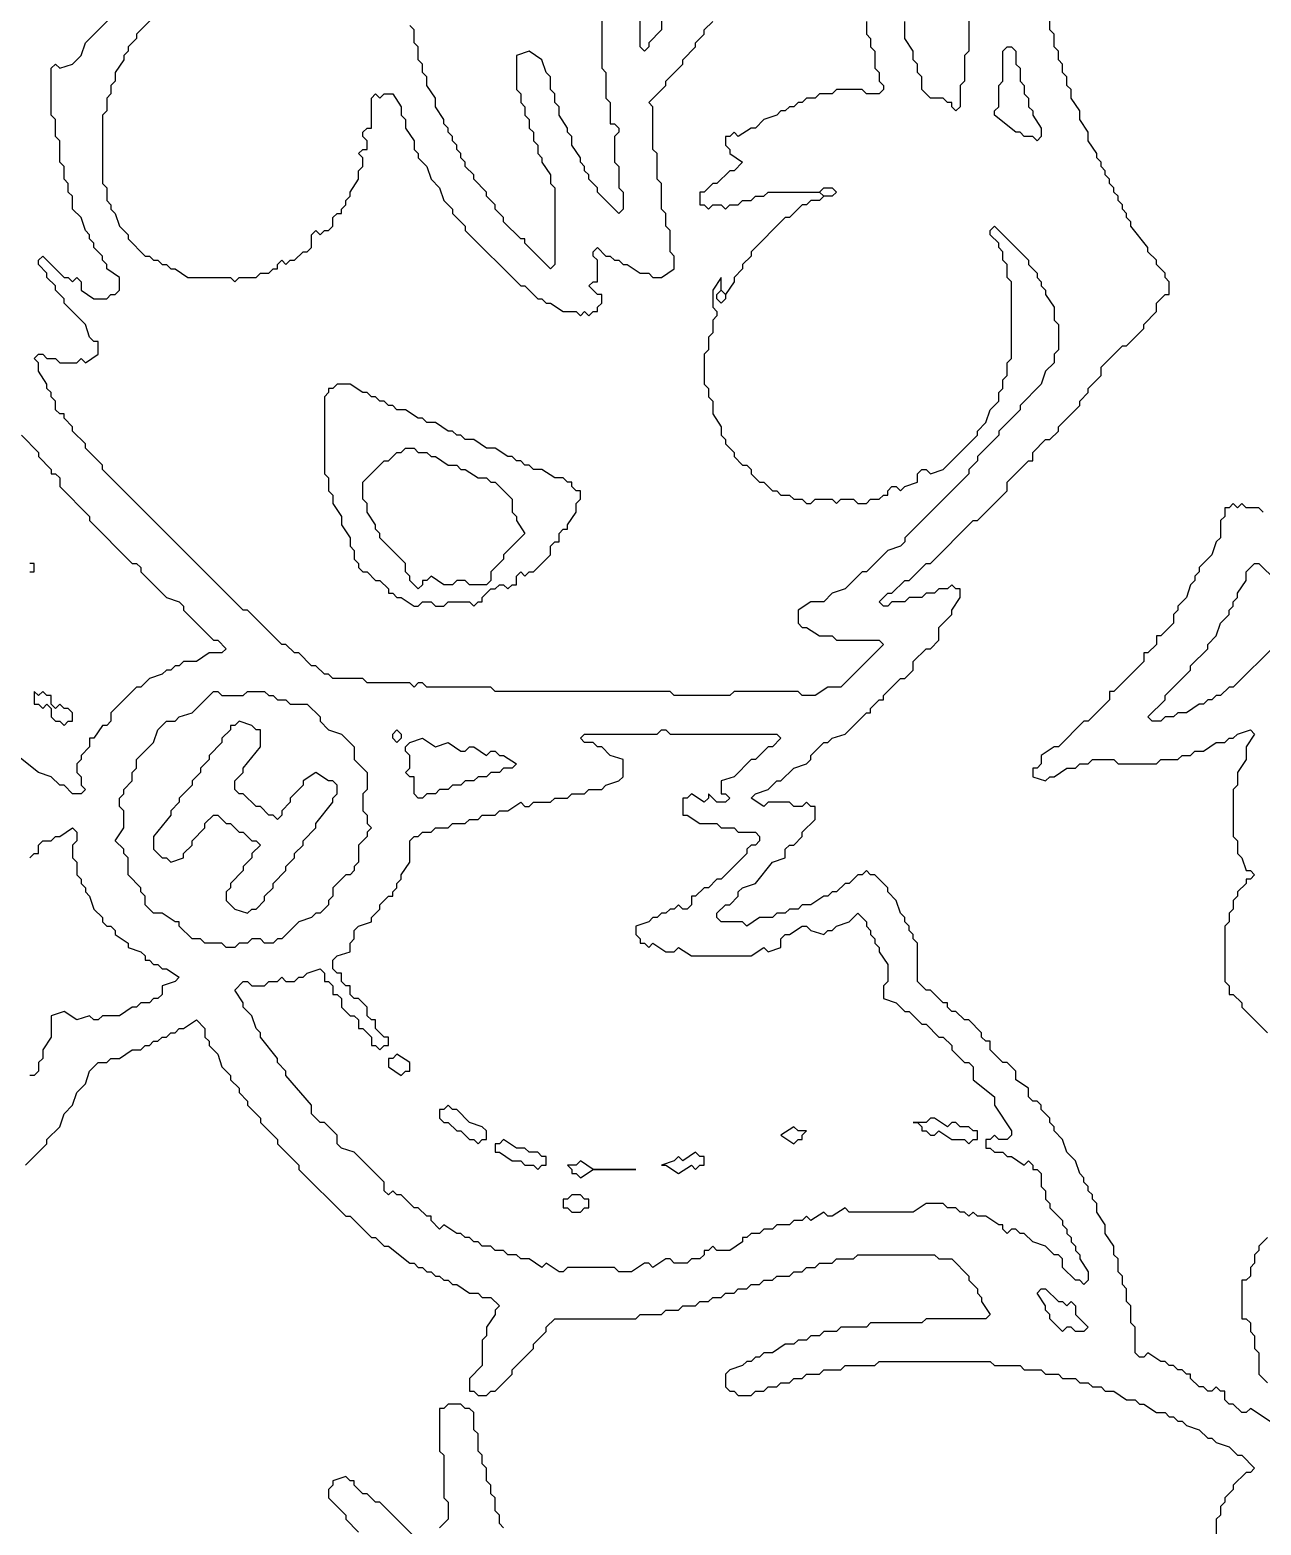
# Model space of a CAD drawing. Header units: millimetres. Extents: x 2 to 58.7, y 4.1 to 84.
# Drawn here: x 24.24 to 41.72, y 35.19 to 56.42 of the extents above; entities that cross this region are included whole.
import ezdxf

# ---------------------------------------------------------------- set-up
doc = ezdxf.new("R2010")
doc.units = ezdxf.units.MM
doc.layers.add('RAISED_METAL', color=7, linetype='Continuous')

msp = doc.modelspace()

# ---------------------------------------------------------------- linework, layer by layer
at = {"layer": 'RAISED_METAL'}
for points in [[(33.208, 56.606), (33.208, 56.424), (33.026, 56.242), (33.026, 56.182), (32.966, 56.121), (32.905, 56.182), (32.905, 57.879)], [(32.36, 57.515), (32.36, 55.879), (32.42, 55.818), (32.42, 55.455), (32.481, 55.394), (32.481, 55.091), (32.542, 55.091), (32.602, 55.03), (32.602, 54.97), (32.542, 54.909), (32.542, 54.545), (32.602, 54.485), (32.602, 54.182), (32.663, 54.121), (32.663, 53.879), (32.602, 53.818), (32.299, 54.121), (32.299, 54.182), (32.178, 54.303), (32.178, 54.364), (32.117, 54.424), (32.117, 54.485), (32.057, 54.545), (32.057, 54.606), (31.936, 54.788), (31.936, 54.909), (31.875, 54.97), (31.875, 55.03), (31.754, 55.212), (31.754, 55.333), (31.693, 55.394), (31.693, 55.515), (31.633, 55.576), (31.633, 55.758), (31.572, 55.818), (31.511, 56), (31.33, 56.121), (31.148, 56.061), (31.148, 55.576), (31.209, 55.515), (31.209, 55.394), (31.269, 55.333), (31.269, 55.212), (31.33, 55.152), (31.33, 55.03), (31.39, 54.97), (31.39, 54.848), (31.451, 54.788), (31.451, 54.667), (31.511, 54.606), (31.511, 54.545), (31.633, 54.364), (31.633, 54.242), (31.693, 54.182), (31.693, 53.091), (31.633, 53.03), (31.269, 53.394), (31.269, 53.455), (31.209, 53.455), (30.966, 53.697), (30.966, 53.758), (30.845, 53.879), (30.845, 53.939), (30.724, 54.061), (30.724, 54.121), (30.542, 54.303), (30.542, 54.364), (30.421, 54.485), (30.421, 54.545), (30.36, 54.606), (30.36, 54.667), (30.3, 54.727), (30.3, 54.788), (30.239, 54.848), (30.239, 54.909), (30.178, 54.97), (30.178, 55.03), (30.118, 55.091), (30.118, 55.152), (29.997, 55.333), (29.997, 55.455), (29.875, 55.636), (29.875, 55.758), (29.815, 55.818), (29.815, 55.939), (29.754, 56), (29.754, 56.182), (29.694, 56.242), (29.694, 56.424), (29.633, 56.485)], [(36.117, 56.545), (36.117, 56.364), (36.178, 56.303), (36.178, 56.182), (36.238, 56.121), (36.238, 55.879), (36.299, 55.818), (36.299, 55.697), (36.359, 55.636), (36.359, 55.576), (36.299, 55.515), (36.117, 55.515), (36.056, 55.576), (35.693, 55.576), (35.632, 55.515), (35.45, 55.515), (35.39, 55.455), (35.269, 55.455), (35.208, 55.394), (35.147, 55.394), (35.087, 55.333), (35.026, 55.333), (34.966, 55.273), (34.905, 55.273), (34.844, 55.212), (34.663, 55.152), (34.541, 55.03), (34.481, 55.03), (34.299, 54.909), (34.238, 54.97), (34.178, 54.909), (34.117, 54.909), (34.117, 54.788), (34.178, 54.727), (34.178, 54.667), (34.36, 54.545), (34.238, 54.424), (34.178, 54.424), (33.996, 54.242), (33.935, 54.242), (33.814, 54.121), (33.754, 54.121), (33.754, 53.939), (33.814, 53.939), (33.875, 53.879), (33.935, 53.939), (34.057, 53.939), (34.117, 53.879), (34.178, 53.939), (34.299, 53.939), (34.36, 54), (34.481, 54), (34.541, 54.061), (34.663, 54.061), (34.723, 54.121), (35.45, 54.121), (35.511, 54.061), (35.45, 54), (35.329, 54), (35.269, 53.939), (35.208, 53.939), (35.026, 53.758), (34.966, 53.758), (34.481, 53.273), (34.481, 53.212), (34.36, 53.091), (34.36, 53.03), (34.238, 52.909), (34.238, 52.848), (34.117, 52.667), (34.057, 52.727), (34.057, 52.909), (33.935, 52.727), (33.935, 52.485), (33.996, 52.424), (33.996, 52.364), (33.935, 52.303), (33.935, 52.121), (33.875, 52.061), (33.875, 51.879), (33.814, 51.818), (33.814, 51.394), (33.875, 51.333), (33.875, 51.212), (33.935, 51.152), (33.935, 50.97), (34.057, 50.788), (34.057, 50.667), (34.117, 50.606), (34.117, 50.545), (34.238, 50.424), (34.238, 50.364), (34.36, 50.242), (34.42, 50.242), (34.481, 50.182), (34.481, 50.121), (34.602, 50), (34.663, 50), (34.784, 49.879), (34.844, 49.879), (34.905, 49.818), (35.026, 49.818), (35.087, 49.758), (35.208, 49.758), (35.269, 49.697), (35.329, 49.697), (35.39, 49.758), (35.632, 49.758), (35.693, 49.697), (35.753, 49.758), (35.935, 49.758), (35.996, 49.697), (36.117, 49.697), (36.178, 49.758), (36.299, 49.758), (36.359, 49.818), (36.42, 49.818), (36.42, 49.879), (36.481, 49.939), (36.541, 49.939), (36.602, 49.879), (36.662, 49.939), (36.844, 50), (36.844, 50.121), (36.905, 50.182), (36.965, 50.182), (37.026, 50.121), (37.208, 50.182), (37.693, 50.667), (37.693, 50.727), (37.814, 50.848), (37.874, 51.03), (37.996, 51.152), (37.996, 51.273), (38.056, 51.333), (38.056, 51.455), (38.117, 51.515), (38.117, 51.697), (38.177, 51.758), (38.177, 52.848), (38.117, 52.909), (38.117, 53.091), (38.056, 53.152), (38.056, 53.273), (37.996, 53.333), (37.996, 53.394), (37.874, 53.515), (37.874, 53.576), (37.935, 53.636), (38.42, 53.152), (38.42, 53.091), (38.541, 52.97), (38.541, 52.909), (38.601, 52.848), (38.601, 52.788), (38.662, 52.727), (38.662, 52.667), (38.783, 52.485), (38.783, 52.303), (38.844, 52.242), (38.844, 51.879), (38.783, 51.818), (38.783, 51.697), (38.662, 51.576), (38.601, 51.394), (38.299, 51.091), (38.299, 51.03), (37.996, 50.727), (37.996, 50.667), (37.693, 50.364), (37.693, 50.303), (37.571, 50.182), (37.571, 50.121), (36.662, 49.212), (36.662, 49.152), (36.602, 49.091), (36.42, 49.03), (36.117, 48.727), (36.056, 48.727), (35.814, 48.485), (35.632, 48.424), (35.511, 48.303), (35.329, 48.303), (35.147, 48.182), (35.147, 48), (35.208, 47.939), (35.269, 47.939), (35.45, 47.818), (35.632, 47.818), (35.693, 47.758), (36.299, 47.758), (36.359, 47.697), (35.753, 47.091), (35.572, 47.091), (35.39, 46.97), (35.208, 46.97), (35.147, 47.03), (34.238, 47.03), (34.178, 46.97), (33.39, 46.97), (33.329, 47.03), (30.845, 47.03), (30.784, 47.091), (29.875, 47.091), (29.815, 47.152), (29.754, 47.152), (29.694, 47.091), (29.633, 47.152), (29.027, 47.152), (28.966, 47.212), (28.542, 47.212), (28.482, 47.273), (28.421, 47.273), (28.3, 47.394), (28.239, 47.394), (28.057, 47.576), (27.997, 47.576), (27.876, 47.697), (27.815, 47.697), (27.33, 48.182), (27.27, 48.182), (25.27, 50.182), (25.27, 50.242), (25.027, 50.485), (25.027, 50.545), (24.846, 50.727), (24.846, 50.788), (24.724, 50.909), (24.724, 50.97), (24.664, 50.97), (24.603, 51.03), (24.603, 51.152), (24.543, 51.212), (24.543, 51.273), (24.482, 51.333), (24.482, 51.394), (24.361, 51.576), (24.361, 51.697), (24.3, 51.758), (24.361, 51.818), (24.421, 51.818), (24.482, 51.758), (24.603, 51.758), (24.664, 51.697), (24.906, 51.697), (24.967, 51.758), (25.027, 51.697), (25.209, 51.818), (25.209, 52), (25.149, 52), (25.088, 52.061), (25.027, 52.242), (24.724, 52.545), (24.724, 52.606), (24.603, 52.727), (24.603, 52.788), (24.482, 52.909), (24.482, 52.97), (24.361, 53.091), (24.361, 53.152), (24.421, 53.212), (24.724, 52.909), (24.785, 52.909), (24.846, 52.848), (24.906, 52.909), (24.967, 52.848), (24.967, 52.727), (25.149, 52.606), (25.33, 52.606), (25.391, 52.667), (25.452, 52.667), (25.512, 52.727), (25.512, 52.909), (25.33, 53.03), (25.33, 53.091), (25.27, 53.152), (25.27, 53.212), (25.149, 53.333), (25.149, 53.394), (25.088, 53.455), (25.088, 53.515), (25.027, 53.576), (24.967, 53.758), (24.846, 53.879), (24.846, 54.061), (24.785, 54.121), (24.785, 54.242), (24.724, 54.303), (24.724, 54.485), (24.664, 54.545), (24.664, 54.848), (24.603, 54.909), (24.603, 55.152), (24.543, 55.212), (24.543, 55.879), (24.603, 55.939), (24.664, 55.879), (24.846, 55.939), (24.967, 56.061), (25.027, 56.242), (25.633, 56.848)], [(26.118, 56.727), (25.755, 56.364), (25.755, 56.303), (25.633, 56.182), (25.633, 56.121), (25.573, 56.061), (25.573, 56), (25.452, 55.818), (25.452, 55.697), (25.391, 55.636), (25.391, 55.515), (25.33, 55.455), (25.33, 55.273), (25.27, 55.212), (25.27, 54.242), (25.33, 54.182), (25.33, 54), (25.391, 53.939), (25.391, 53.879), (25.452, 53.818), (25.512, 53.636), (25.633, 53.515), (25.633, 53.455), (25.876, 53.212), (25.936, 53.212), (25.997, 53.152), (26.058, 53.152), (26.118, 53.091), (26.179, 53.091), (26.239, 53.03), (26.3, 53.03), (26.482, 52.909), (27.088, 52.909), (27.148, 52.848), (27.209, 52.909), (27.451, 52.909), (27.512, 52.97), (27.633, 52.97), (27.694, 53.03), (27.754, 53.03), (27.754, 53.091), (27.815, 53.152), (27.876, 53.091), (27.936, 53.152), (27.997, 53.152), (28.118, 53.273), (28.179, 53.273), (28.239, 53.333), (28.239, 53.515), (28.3, 53.576), (28.36, 53.515), (28.421, 53.576), (28.482, 53.576), (28.542, 53.636), (28.542, 53.758), (28.603, 53.818), (28.663, 53.818), (28.663, 53.879), (28.724, 53.939), (28.724, 54), (28.785, 54.061), (28.785, 54.121), (28.906, 54.303), (28.906, 54.424), (28.966, 54.485), (28.966, 54.606), (28.906, 54.667), (28.966, 54.727), (29.027, 54.727), (29.027, 54.848), (28.966, 54.909), (28.966, 54.97), (29.027, 55.03), (29.088, 55.03), (29.088, 55.455), (29.148, 55.515), (29.209, 55.455), (29.269, 55.515), (29.391, 55.515), (29.512, 55.333), (29.512, 55.212), (29.572, 55.152), (29.572, 55.03), (29.694, 54.848), (29.694, 54.727), (29.754, 54.667), (29.754, 54.606), (29.875, 54.485), (29.936, 54.303), (30.057, 54.182), (30.118, 54), (30.239, 53.879), (30.239, 53.818), (30.421, 53.636), (30.421, 53.576), (31.209, 52.788), (31.269, 52.788), (31.451, 52.606), (31.511, 52.606), (31.572, 52.545), (31.633, 52.545), (31.814, 52.424), (31.996, 52.424), (32.057, 52.364), (32.117, 52.424), (32.178, 52.364), (32.239, 52.424), (32.299, 52.424), (32.299, 52.485), (32.36, 52.545), (32.36, 52.667), (32.299, 52.667), (32.178, 52.788), (32.239, 52.848), (32.299, 52.848), (32.299, 53.152), (32.239, 53.212), (32.239, 53.273), (32.299, 53.333), (32.42, 53.212), (32.481, 53.212), (32.542, 53.152), (32.602, 53.152), (32.663, 53.091), (32.723, 53.091), (32.905, 52.97), (33.026, 52.97), (33.087, 52.909), (33.208, 52.909), (33.39, 53.03), (33.39, 53.212), (33.329, 53.273), (33.329, 53.576), (33.269, 53.636), (33.269, 53.818), (33.208, 53.879), (33.208, 54.242), (33.148, 54.303), (33.148, 54.667), (33.087, 54.727), (33.087, 55.333), (33.026, 55.394), (33.269, 55.636), (33.269, 55.697), (33.511, 55.939), (33.511, 56), (33.693, 56.182), (33.693, 56.242), (33.814, 56.364), (33.814, 56.424), (33.935, 56.545)], [(41.934, 36.606), (41.571, 36.848), (41.51, 36.788), (41.45, 36.788), (41.328, 36.909), (41.268, 36.909), (41.207, 36.97), (41.207, 37.091), (41.147, 37.091), (41.086, 37.152), (41.025, 37.091), (40.965, 37.091), (40.904, 37.152), (40.844, 37.152), (40.722, 37.273), (40.722, 37.333), (40.662, 37.333), (40.601, 37.394), (40.541, 37.394), (40.48, 37.455), (40.419, 37.455), (40.359, 37.515), (40.298, 37.515), (40.116, 37.636), (40.056, 37.576), (39.995, 37.576), (39.935, 37.636), (39.935, 38), (39.874, 38.061), (39.874, 38.303), (39.813, 38.364), (39.813, 38.545), (39.753, 38.606), (39.753, 38.727), (39.692, 38.788), (39.692, 38.97), (39.632, 39.03), (39.632, 39.152), (39.51, 39.333), (39.51, 39.455), (39.389, 39.636), (39.389, 39.758), (39.329, 39.818), (39.329, 39.879), (39.268, 39.939), (39.268, 40), (39.207, 40.061), (39.207, 40.121), (39.147, 40.182), (39.086, 40.364), (38.965, 40.485), (38.904, 40.667), (38.783, 40.788), (38.783, 40.848), (38.723, 40.909), (38.723, 40.97), (38.601, 41.091), (38.601, 41.152), (38.541, 41.212), (38.48, 41.212), (38.42, 41.273), (38.42, 41.394), (38.238, 41.515), (38.238, 41.636), (38.117, 41.758), (38.056, 41.758), (37.874, 41.939), (37.874, 42.061), (37.814, 42.061), (37.753, 42.121), (37.753, 42.182), (37.571, 42.364), (37.511, 42.364), (37.39, 42.485), (37.329, 42.485), (37.268, 42.545), (37.268, 42.606), (37.208, 42.606), (37.026, 42.788), (36.965, 42.788), (36.844, 42.909), (36.844, 43.455), (36.784, 43.515), (36.784, 43.576), (36.723, 43.636), (36.723, 43.697), (36.662, 43.758), (36.662, 43.818), (36.602, 43.879), (36.541, 44.061), (36.42, 44.182), (36.42, 44.242), (36.238, 44.424), (36.178, 44.424), (36.117, 44.485), (36.056, 44.424), (35.996, 44.424), (35.875, 44.303), (35.814, 44.303), (35.693, 44.182), (35.632, 44.182), (35.572, 44.121), (35.511, 44.121), (35.329, 44), (35.208, 44), (35.147, 43.939), (35.026, 43.939), (34.966, 43.879), (34.844, 43.879), (34.784, 43.818), (34.602, 43.818), (34.42, 43.697), (34.36, 43.758), (34.057, 43.758), (33.996, 43.818), (33.996, 43.879), (34.117, 44), (34.178, 44), (34.299, 44.121), (34.299, 44.182), (34.36, 44.242), (34.541, 44.303), (34.784, 44.606), (34.966, 44.667), (34.966, 44.788), (35.026, 44.848), (35.087, 44.848), (35.208, 44.97), (35.208, 45.03), (35.39, 45.212), (35.39, 45.394), (35.329, 45.394), (35.269, 45.455), (35.208, 45.394), (35.087, 45.394), (35.026, 45.455), (34.723, 45.455), (34.663, 45.394), (34.481, 45.515), (34.541, 45.576), (34.723, 45.636), (34.844, 45.758), (34.905, 45.758), (35.087, 45.939), (35.269, 46), (35.329, 46.061), (35.329, 46.121), (35.511, 46.303), (35.572, 46.303), (35.632, 46.364), (35.814, 46.424), (36.117, 46.727), (36.178, 46.727), (36.178, 46.788), (36.299, 46.909), (36.359, 46.909), (36.359, 46.97), (36.602, 47.212), (36.662, 47.212), (36.784, 47.333), (36.784, 47.455), (36.965, 47.636), (37.026, 47.636), (37.147, 47.758), (37.147, 47.939), (37.329, 48.121), (37.329, 48.182), (37.45, 48.364), (37.45, 48.485), (37.39, 48.485), (37.329, 48.545), (37.268, 48.485), (37.147, 48.485), (37.087, 48.424), (36.965, 48.424), (36.905, 48.364), (36.723, 48.364), (36.662, 48.303), (36.481, 48.303), (36.42, 48.242), (36.359, 48.242), (36.299, 48.303), (36.42, 48.424), (36.481, 48.424), (36.662, 48.606), (36.723, 48.606), (36.965, 48.848), (37.026, 48.848), (37.632, 49.455), (37.693, 49.455), (38.117, 49.879), (38.117, 50), (38.42, 50.303), (38.48, 50.303), (38.48, 50.424), (38.662, 50.606), (38.723, 50.606), (38.844, 50.727), (38.844, 50.788), (39.147, 51.091), (39.147, 51.152), (39.268, 51.273), (39.268, 51.333), (39.45, 51.515), (39.45, 51.636), (39.753, 51.939), (39.813, 51.939), (40.056, 52.182), (40.056, 52.242), (40.238, 52.424), (40.238, 52.545), (40.359, 52.667), (40.419, 52.667), (40.419, 52.848), (40.359, 52.909), (40.359, 52.97), (40.238, 53.091), (40.238, 53.152), (40.116, 53.273), (40.116, 53.333), (39.874, 53.636), (39.874, 53.697), (39.813, 53.758), (39.813, 53.818), (39.753, 53.879), (39.753, 53.939), (39.692, 54), (39.692, 54.061), (39.632, 54.121), (39.632, 54.182), (39.571, 54.242), (39.571, 54.303), (39.51, 54.364), (39.51, 54.424), (39.45, 54.485), (39.45, 54.545), (39.389, 54.606), (39.389, 54.667), (39.268, 54.848), (39.268, 54.97), (39.147, 55.152), (39.147, 55.273), (39.026, 55.455), (39.026, 55.576), (38.965, 55.636), (38.965, 55.758), (38.904, 55.818), (38.904, 55.939), (38.844, 56), (38.844, 56.121), (38.783, 56.182), (38.783, 56.364), (38.723, 56.424), (38.723, 56.667)], [(37.571, 56.606), (37.571, 56.121), (37.511, 56.061), (37.511, 55.697), (37.45, 55.636), (37.45, 55.333), (37.39, 55.273), (37.329, 55.333), (37.329, 55.394), (37.268, 55.394), (37.208, 55.455), (37.026, 55.455), (36.905, 55.576), (36.905, 55.758), (36.844, 55.818), (36.844, 55.939), (36.784, 56), (36.784, 56.121), (36.662, 56.303), (36.662, 56.545)], [(24.119, 50.667), (24.361, 50.424), (24.361, 50.364), (24.543, 50.182), (24.543, 50.121), (24.603, 50.121), (24.664, 50.061), (24.664, 49.939), (25.088, 49.515), (25.088, 49.455), (25.694, 48.848), (25.755, 48.848), (25.815, 48.788), (25.815, 48.727), (26.179, 48.364), (26.361, 48.303), (26.421, 48.242), (26.421, 48.182), (26.845, 47.758), (26.906, 47.758), (27.027, 47.636), (26.967, 47.576), (26.785, 47.576), (26.603, 47.455), (26.421, 47.455), (26.361, 47.394), (26.3, 47.394), (26.239, 47.333), (26.179, 47.333), (26.118, 47.273), (25.936, 47.212), (25.815, 47.091), (25.755, 47.091), (25.391, 46.727), (25.391, 46.606), (25.33, 46.545), (25.27, 46.545), (25.149, 46.364), (25.088, 46.364), (25.088, 46.242), (24.967, 46.121), (24.967, 46.061), (24.906, 46), (24.906, 45.879), (24.967, 45.818), (24.967, 45.697), (25.027, 45.636), (24.967, 45.576), (24.846, 45.576), (24.724, 45.697), (24.664, 45.697), (24.543, 45.818), (24.361, 45.879), (24.058, 46.121)], [(41.753, 49.576), (41.692, 49.636), (41.51, 49.636), (41.45, 49.697), (41.389, 49.636), (41.328, 49.697), (41.268, 49.636), (41.207, 49.636), (41.207, 49.515), (41.147, 49.455), (41.147, 49.212), (41.086, 49.152), (41.025, 48.97), (40.844, 48.788), (40.844, 48.727), (40.783, 48.667), (40.783, 48.606), (40.722, 48.545), (40.662, 48.364), (40.541, 48.242), (40.541, 48.182), (40.48, 48.121), (40.48, 48), (40.298, 47.818), (40.238, 47.818), (40.238, 47.697), (40.116, 47.576), (40.056, 47.576), (40.056, 47.455), (39.632, 47.03), (39.571, 47.03), (39.571, 46.909), (39.268, 46.606), (39.207, 46.606), (38.844, 46.242), (38.783, 46.242), (38.601, 46.121), (38.601, 46), (38.541, 45.939), (38.48, 45.939), (38.48, 45.818), (38.662, 45.758), (38.723, 45.818), (38.783, 45.818), (38.965, 45.939), (39.086, 45.939), (39.147, 46), (39.268, 46), (39.329, 46.061), (39.632, 46.061), (39.692, 46), (40.238, 46), (40.298, 46.061), (40.541, 46.061), (40.601, 46.121), (40.722, 46.121), (40.783, 46.182), (40.904, 46.182), (41.086, 46.303), (41.207, 46.303), (41.268, 46.364), (41.328, 46.364), (41.389, 46.424), (41.571, 46.485), (41.631, 46.424), (41.51, 46.242), (41.51, 46.061), (41.389, 45.879), (41.389, 45.697), (41.328, 45.636), (41.328, 44.97), (41.389, 44.909), (41.389, 44.727), (41.45, 44.667), (41.51, 44.485), (41.571, 44.485), (41.631, 44.424), (41.571, 44.364), (41.51, 44.364), (41.51, 44.303), (41.389, 44.182), (41.389, 44.121), (41.328, 44.061), (41.328, 43.939), (41.268, 43.879), (41.268, 43.758), (41.207, 43.697), (41.207, 42.909), (41.268, 42.848), (41.268, 42.727), (41.328, 42.727), (41.45, 42.606), (41.45, 42.545), (41.813, 42.182)], [(24.24, 48.727), (24.3, 48.727), (24.3, 48.848), (24.24, 48.848)], [(41.934, 47.697), (41.328, 47.091), (41.268, 47.091), (41.147, 46.97), (41.086, 46.97), (41.025, 46.909), (40.965, 46.909), (40.904, 46.848), (40.844, 46.848), (40.662, 46.727), (40.541, 46.727), (40.48, 46.667), (40.359, 46.667), (40.298, 46.606), (40.177, 46.606), (40.116, 46.667), (40.359, 46.909), (40.359, 46.97), (40.722, 47.333), (40.722, 47.394), (40.965, 47.636), (40.965, 47.697), (41.086, 47.818), (41.147, 48), (41.268, 48.121), (41.268, 48.182), (41.328, 48.242), (41.328, 48.303), (41.389, 48.364), (41.389, 48.424), (41.51, 48.606), (41.51, 48.727), (41.631, 48.848), (41.692, 48.848), (41.934, 48.606)], [(24.24, 44.667), (24.3, 44.727), (24.361, 44.727), (24.361, 44.848), (24.421, 44.909), (24.543, 44.909), (24.603, 44.97), (24.664, 44.97), (24.846, 45.091), (24.906, 45.03), (24.906, 44.909), (24.846, 44.848), (24.846, 44.667), (24.906, 44.606), (24.906, 44.424), (24.967, 44.364), (24.967, 44.303), (25.027, 44.242), (25.027, 44.182), (25.088, 44.121), (25.149, 43.939), (25.27, 43.818), (25.27, 43.758), (25.33, 43.697), (25.391, 43.697), (25.452, 43.636), (25.452, 43.576), (25.633, 43.455), (25.633, 43.394), (25.815, 43.333), (25.876, 43.273), (25.876, 43.212), (25.936, 43.212), (25.997, 43.152), (26.058, 43.152), (26.118, 43.091), (26.179, 43.091), (26.361, 42.97), (26.3, 42.909), (26.118, 42.848), (26.118, 42.727), (26.058, 42.667), (25.997, 42.667), (25.936, 42.606), (25.815, 42.606), (25.755, 42.545), (25.694, 42.545), (25.512, 42.424), (25.27, 42.424), (25.209, 42.364), (25.149, 42.364), (25.088, 42.424), (24.906, 42.364), (24.724, 42.485), (24.543, 42.424), (24.543, 42.121), (24.421, 41.939), (24.421, 41.818), (24.361, 41.758), (24.361, 41.636), (24.3, 41.576), (24.24, 41.576)], [(24.179, 40.303), (24.482, 40.606), (24.482, 40.667), (24.664, 40.848), (24.724, 41.03), (24.846, 41.152), (24.906, 41.333), (25.027, 41.455), (25.088, 41.636), (25.209, 41.758), (25.33, 41.758), (25.391, 41.818), (25.512, 41.818), (25.694, 41.939), (25.815, 41.939), (25.876, 42), (25.936, 42), (25.997, 42.061), (26.058, 42.061), (26.118, 42.121), (26.179, 42.121), (26.239, 42.182), (26.3, 42.182), (26.361, 42.242), (26.421, 42.242), (26.603, 42.364), (26.724, 42.242), (26.724, 42.121), (26.785, 42.061), (26.785, 42), (26.906, 41.879), (26.967, 41.697), (27.088, 41.576), (27.088, 41.515), (27.209, 41.394), (27.209, 41.333), (27.33, 41.212), (27.33, 41.152), (27.512, 40.97), (27.512, 40.909), (27.754, 40.667), (27.754, 40.606), (28.057, 40.303), (28.057, 40.242), (28.724, 39.576), (28.785, 39.576), (29.088, 39.273), (29.148, 39.273), (29.269, 39.152), (29.33, 39.152), (29.633, 38.909), (29.694, 38.909), (29.754, 38.848), (29.815, 38.848), (29.875, 38.788), (29.936, 38.788), (29.997, 38.727), (30.057, 38.727), (30.118, 38.667), (30.178, 38.667), (30.239, 38.606), (30.3, 38.606), (30.481, 38.485), (30.603, 38.485), (30.663, 38.424), (30.784, 38.424), (30.906, 38.303), (30.845, 38.242), (30.845, 38.182), (30.724, 38), (30.724, 37.879), (30.663, 37.818), (30.663, 37.455), (30.481, 37.273), (30.481, 37.091), (30.542, 37.091), (30.603, 37.03), (30.724, 37.03), (30.784, 37.091), (30.845, 37.091), (31.087, 37.333), (31.087, 37.394), (31.39, 37.697), (31.39, 37.758), (31.572, 37.939), (31.572, 38), (31.693, 38.121), (32.845, 38.121), (32.905, 38.182), (33.208, 38.182), (33.269, 38.242), (33.451, 38.242), (33.511, 38.303), (33.693, 38.303), (33.754, 38.364), (33.875, 38.364), (33.935, 38.424), (34.057, 38.424), (34.117, 38.485), (34.238, 38.485), (34.299, 38.545), (34.42, 38.545), (34.481, 38.606), (34.602, 38.606), (34.663, 38.667), (34.784, 38.667), (34.844, 38.727), (35.026, 38.727), (35.087, 38.788), (35.208, 38.788), (35.269, 38.848), (35.39, 38.848), (35.45, 38.909), (35.632, 38.909), (35.693, 38.97), (35.935, 38.97), (35.996, 39.03), (37.087, 39.03), (37.147, 38.97), (37.329, 38.97), (37.571, 38.727), (37.571, 38.667), (37.693, 38.545), (37.693, 38.485), (37.753, 38.424), (37.753, 38.364), (37.874, 38.182), (37.814, 38.121), (36.965, 38.121), (36.905, 38.061), (36.178, 38.061), (36.117, 38), (35.753, 38), (35.693, 37.939), (35.511, 37.939), (35.45, 37.879), (35.329, 37.879), (35.269, 37.818), (35.147, 37.818), (35.087, 37.758), (34.966, 37.758), (34.784, 37.636), (34.663, 37.636), (34.602, 37.576), (34.541, 37.576), (34.481, 37.515), (34.42, 37.515), (34.36, 37.455), (34.178, 37.394), (34.117, 37.333), (34.117, 37.152), (34.178, 37.091), (34.238, 37.091), (34.299, 37.03), (34.481, 37.03), (34.541, 37.091), (34.663, 37.091), (34.723, 37.152), (34.844, 37.152), (34.905, 37.212), (35.026, 37.212), (35.087, 37.273), (35.208, 37.273), (35.269, 37.333), (35.45, 37.333), (35.511, 37.394), (35.753, 37.394), (35.814, 37.455), (36.238, 37.455), (36.299, 37.515), (37.874, 37.515), (37.935, 37.455), (38.299, 37.455), (38.359, 37.394), (38.601, 37.394), (38.662, 37.333), (38.844, 37.333), (38.904, 37.273), (39.086, 37.273), (39.147, 37.212), (39.268, 37.212), (39.329, 37.152), (39.45, 37.152), (39.51, 37.091), (39.632, 37.091), (39.813, 36.97), (39.935, 36.97), (39.995, 36.909), (40.056, 36.909), (40.238, 36.788), (40.359, 36.788), (40.419, 36.727), (40.48, 36.727), (40.541, 36.667), (40.601, 36.667), (40.662, 36.606), (40.844, 36.545), (40.965, 36.424), (41.025, 36.424), (41.086, 36.364), (41.268, 36.303), (41.389, 36.182), (41.45, 36.182), (41.631, 36), (41.571, 35.939), (41.51, 35.939), (41.328, 35.758), (41.328, 35.697), (41.207, 35.576), (41.207, 35.515), (41.147, 35.455), (41.147, 35.333), (41.086, 35.273), (41.086, 35.03)], [(41.813, 39.273), (41.692, 39.152), (41.692, 39.091), (41.631, 39.03), (41.631, 38.909), (41.571, 38.848), (41.571, 38.727), (41.51, 38.667), (41.45, 38.667), (41.45, 38.121), (41.51, 38.121), (41.571, 38.061), (41.571, 37.939), (41.631, 37.879), (41.631, 37.697), (41.692, 37.636), (41.692, 37.333), (41.813, 37.212)], [(30.966, 35.152), (30.906, 35.212), (30.906, 35.333), (30.845, 35.394), (30.845, 35.576), (30.784, 35.636), (30.784, 35.758), (30.724, 35.818), (30.724, 36), (30.663, 36.061), (30.663, 36.182), (30.603, 36.242), (30.603, 36.485), (30.542, 36.545), (30.542, 36.788), (30.481, 36.848), (30.421, 36.848), (30.36, 36.909), (30.178, 36.909), (30.118, 36.848), (30.057, 36.848), (30.057, 36.242), (30.118, 36.182), (30.118, 35.576), (30.178, 35.515), (30.178, 35.273), (30.057, 35.152)], [(29.754, 34.97), (29.209, 35.515), (29.148, 35.515), (29.027, 35.636), (28.966, 35.636), (28.845, 35.758), (28.845, 35.818), (28.785, 35.818), (28.724, 35.879), (28.542, 35.818), (28.542, 35.758), (28.482, 35.697), (28.482, 35.576), (28.724, 35.333), (28.724, 35.273), (28.906, 35.091)]]:
    msp.add_lwpolyline(points, dxfattribs=at)
for points in [[(38.117, 56.182), (38.177, 56.182), (38.238, 56.121), (38.238, 55.939), (38.299, 55.879), (38.299, 55.697), (38.359, 55.636), (38.359, 55.515), (38.42, 55.455), (38.42, 55.333), (38.48, 55.273), (38.48, 55.212), (38.601, 55.03), (38.601, 54.909), (38.541, 54.848), (38.48, 54.909), (38.359, 54.909), (38.299, 54.97), (38.238, 54.97), (37.935, 55.212), (37.935, 55.273), (37.996, 55.333), (37.996, 55.636), (38.056, 55.697), (38.056, 56.121)], [(35.45, 54.121), (35.511, 54.182), (35.632, 54.182), (35.693, 54.121), (35.632, 54.061), (35.511, 54.061)], [(33.996, 52.667), (34.057, 52.727), (34.117, 52.667), (34.117, 52.606), (34.057, 52.545), (33.996, 52.606)], [(28.482, 51.333), (28.482, 51.273), (28.421, 51.212), (28.421, 50.121), (28.482, 50.061), (28.482, 49.879), (28.542, 49.818), (28.542, 49.697), (28.663, 49.515), (28.663, 49.394), (28.785, 49.212), (28.785, 49.091), (28.845, 49.03), (28.845, 48.909), (28.906, 48.848), (28.906, 48.788), (28.966, 48.727), (29.027, 48.727), (29.148, 48.606), (29.209, 48.606), (29.33, 48.485), (29.33, 48.424), (29.391, 48.424), (29.451, 48.364), (29.512, 48.364), (29.694, 48.242), (29.754, 48.242), (29.815, 48.303), (29.936, 48.303), (29.997, 48.242), (30.118, 48.242), (30.178, 48.303), (30.481, 48.303), (30.542, 48.242), (30.603, 48.303), (30.663, 48.303), (30.663, 48.364), (30.784, 48.485), (30.845, 48.485), (30.906, 48.545), (30.966, 48.545), (31.027, 48.485), (31.087, 48.545), (31.148, 48.545), (31.148, 48.667), (31.209, 48.727), (31.269, 48.667), (31.33, 48.727), (31.39, 48.727), (31.633, 48.97), (31.633, 49.091), (31.693, 49.152), (31.754, 49.152), (31.754, 49.273), (31.814, 49.333), (31.875, 49.333), (31.875, 49.394), (31.996, 49.576), (31.996, 49.697), (32.057, 49.758), (32.057, 49.879), (31.996, 49.879), (31.936, 49.939), (31.936, 50), (31.875, 50), (31.814, 50.061), (31.693, 50.061), (31.511, 50.182), (31.39, 50.182), (31.33, 50.242), (31.269, 50.242), (31.209, 50.303), (31.148, 50.303), (31.087, 50.364), (31.027, 50.364), (30.845, 50.485), (30.724, 50.485), (30.542, 50.606), (30.421, 50.606), (30.36, 50.667), (30.3, 50.667), (30.239, 50.727), (30.178, 50.727), (29.997, 50.848), (29.875, 50.848), (29.815, 50.909), (29.754, 50.909), (29.572, 51.03), (29.451, 51.03), (29.391, 51.091), (29.33, 51.091), (29.269, 51.152), (29.209, 51.152), (29.148, 51.212), (29.088, 51.212), (29.027, 51.273), (28.966, 51.273), (28.785, 51.394), (28.603, 51.394), (28.542, 51.333)], [(28.966, 50), (29.269, 50.303), (29.33, 50.303), (29.451, 50.424), (29.512, 50.424), (29.572, 50.485), (29.694, 50.485), (29.754, 50.424), (29.875, 50.424), (29.936, 50.364), (29.997, 50.364), (30.178, 50.242), (30.3, 50.242), (30.36, 50.182), (30.421, 50.182), (30.603, 50.061), (30.724, 50.061), (30.784, 50), (30.845, 50), (31.087, 49.758), (31.087, 49.576), (31.148, 49.515), (31.148, 49.455), (31.269, 49.273), (30.966, 48.97), (30.966, 48.909), (30.784, 48.727), (30.784, 48.606), (30.724, 48.545), (30.481, 48.545), (30.421, 48.606), (30.3, 48.606), (30.239, 48.545), (30.118, 48.545), (29.936, 48.667), (29.875, 48.606), (29.815, 48.606), (29.815, 48.545), (29.754, 48.485), (29.633, 48.606), (29.633, 48.667), (29.572, 48.727), (29.572, 48.848), (29.209, 49.212), (29.209, 49.273), (29.148, 49.333), (29.148, 49.394), (29.027, 49.576), (29.027, 49.697), (28.966, 49.758)], [(24.3, 47.03), (24.3, 46.848), (24.361, 46.848), (24.421, 46.788), (24.482, 46.848), (24.543, 46.788), (24.543, 46.667), (24.603, 46.606), (24.664, 46.606), (24.724, 46.545), (24.785, 46.606), (24.846, 46.606), (24.846, 46.727), (24.785, 46.788), (24.724, 46.788), (24.664, 46.848), (24.603, 46.788), (24.543, 46.848), (24.543, 46.97), (24.482, 46.97), (24.421, 47.03), (24.361, 46.97)], [(26.845, 47.03), (26.906, 47.03), (26.967, 46.97), (27.27, 46.97), (27.33, 47.03), (27.573, 47.03), (27.633, 46.97), (27.694, 46.97), (27.754, 46.909), (27.876, 46.909), (27.936, 46.848), (28.179, 46.848), (28.36, 46.667), (28.36, 46.606), (28.482, 46.485), (28.663, 46.424), (28.845, 46.242), (28.845, 46.061), (29.027, 45.879), (29.027, 45.636), (28.966, 45.576), (28.966, 45.333), (29.027, 45.273), (29.027, 45.152), (29.088, 45.091), (29.027, 45.03), (29.027, 44.97), (28.906, 44.848), (28.906, 44.606), (28.845, 44.545), (28.845, 44.485), (28.785, 44.424), (28.724, 44.424), (28.542, 44.242), (28.542, 44.121), (28.482, 44.061), (28.482, 44), (28.36, 43.879), (28.3, 43.879), (28.239, 43.818), (28.057, 43.758), (27.815, 43.515), (27.754, 43.515), (27.694, 43.455), (27.573, 43.455), (27.512, 43.515), (27.391, 43.515), (27.33, 43.455), (27.209, 43.455), (27.148, 43.394), (27.027, 43.394), (26.967, 43.455), (26.724, 43.455), (26.664, 43.515), (26.542, 43.515), (26.361, 43.697), (26.361, 43.758), (26.3, 43.758), (26.118, 43.879), (25.997, 43.879), (25.876, 44), (25.876, 44.121), (25.815, 44.182), (25.815, 44.242), (25.633, 44.424), (25.633, 44.667), (25.573, 44.727), (25.573, 44.788), (25.452, 44.909), (25.573, 45.091), (25.573, 45.333), (25.512, 45.394), (25.512, 45.515), (25.573, 45.576), (25.573, 45.636), (25.694, 45.758), (25.694, 45.879), (25.755, 45.939), (25.755, 46.061), (25.997, 46.303), (26.058, 46.485), (26.179, 46.606), (26.3, 46.606), (26.361, 46.667), (26.542, 46.727)], [(27.209, 46.606), (27.148, 46.545), (27.088, 46.545), (27.088, 46.485), (26.967, 46.364), (26.967, 46.303), (26.785, 46.121), (26.785, 46.061), (26.664, 45.939), (26.664, 45.879), (26.542, 45.758), (26.542, 45.697), (26.361, 45.515), (26.361, 45.455), (26.239, 45.333), (26.239, 45.273), (25.997, 44.97), (25.997, 44.788), (26.118, 44.667), (26.179, 44.667), (26.239, 44.606), (26.421, 44.667), (26.421, 44.727), (26.542, 44.848), (26.542, 44.909), (26.724, 45.091), (26.724, 45.152), (26.845, 45.273), (26.906, 45.273), (27.027, 45.152), (27.088, 45.152), (27.209, 45.03), (27.27, 45.03), (27.391, 44.909), (27.451, 44.909), (27.512, 44.848), (27.391, 44.727), (27.391, 44.667), (27.27, 44.545), (27.27, 44.485), (27.088, 44.303), (27.088, 44.242), (27.027, 44.182), (27.027, 44.061), (27.148, 43.939), (27.33, 43.879), (27.391, 43.939), (27.451, 43.939), (27.573, 44.061), (27.573, 44.121), (27.694, 44.242), (27.694, 44.303), (27.876, 44.485), (27.876, 44.545), (27.997, 44.667), (27.997, 44.727), (28.118, 44.848), (28.118, 44.909), (28.3, 45.091), (28.3, 45.152), (28.542, 45.455), (28.542, 45.515), (28.603, 45.576), (28.603, 45.697), (28.542, 45.758), (28.482, 45.758), (28.3, 45.879), (28.118, 45.758), (28.118, 45.697), (27.936, 45.515), (27.936, 45.455), (27.815, 45.333), (27.815, 45.273), (27.754, 45.212), (27.694, 45.273), (27.633, 45.273), (27.512, 45.394), (27.451, 45.394), (27.27, 45.576), (27.209, 45.576), (27.148, 45.636), (27.148, 45.758), (27.27, 45.879), (27.27, 45.939), (27.512, 46.242), (27.512, 46.485), (27.451, 46.485), (27.391, 46.545)], [(27.148, 42.788), (27.27, 42.909), (27.33, 42.909), (27.391, 42.848), (27.573, 42.848), (27.633, 42.909), (27.754, 42.909), (27.815, 42.97), (27.876, 42.909), (27.997, 42.909), (28.057, 42.97), (28.118, 42.97), (28.179, 43.03), (28.36, 43.091), (28.421, 43.03), (28.421, 42.909), (28.482, 42.909), (28.542, 42.848), (28.542, 42.727), (28.603, 42.727), (28.663, 42.667), (28.663, 42.545), (28.785, 42.424), (28.845, 42.424), (28.906, 42.364), (28.906, 42.242), (28.966, 42.242), (29.088, 42.121), (29.088, 42), (29.148, 42), (29.209, 41.939), (29.269, 42), (29.33, 42), (29.33, 42.121), (29.269, 42.121), (29.148, 42.242), (29.148, 42.364), (29.088, 42.364), (29.027, 42.424), (29.027, 42.545), (28.906, 42.667), (28.845, 42.667), (28.785, 42.727), (28.785, 42.848), (28.724, 42.848), (28.663, 42.909), (28.663, 43.03), (28.603, 43.03), (28.542, 43.091), (28.542, 43.212), (28.603, 43.273), (28.785, 43.333), (28.785, 43.455), (28.845, 43.515), (28.845, 43.636), (28.906, 43.697), (29.088, 43.758), (29.088, 43.818), (29.209, 43.939), (29.209, 44), (29.33, 44.121), (29.391, 44.121), (29.391, 44.182), (29.451, 44.242), (29.451, 44.303), (29.512, 44.364), (29.512, 44.424), (29.633, 44.606), (29.633, 44.909), (29.694, 44.97), (29.754, 44.97), (29.815, 45.03), (29.936, 45.03), (29.997, 45.091), (30.178, 45.091), (30.239, 45.152), (30.421, 45.152), (30.481, 45.212), (30.603, 45.212), (30.663, 45.273), (30.845, 45.273), (30.906, 45.333), (31.027, 45.333), (31.209, 45.455), (31.269, 45.394), (31.33, 45.394), (31.39, 45.455), (31.633, 45.455), (31.693, 45.515), (31.875, 45.515), (31.936, 45.576), (32.117, 45.576), (32.178, 45.636), (32.36, 45.636), (32.42, 45.697), (32.602, 45.758), (32.663, 45.818), (32.663, 46.061), (32.481, 46.121), (32.36, 46.242), (32.299, 46.242), (32.239, 46.303), (32.117, 46.303), (32.057, 46.364), (32.117, 46.424), (33.148, 46.424), (33.208, 46.485), (33.269, 46.485), (33.329, 46.424), (34.844, 46.424), (34.905, 46.364), (34.784, 46.242), (34.723, 46.242), (34.541, 46.061), (34.481, 46.061), (34.238, 45.818), (34.057, 45.758), (34.057, 45.576), (34.117, 45.576), (34.178, 45.515), (34.117, 45.455), (33.996, 45.455), (33.875, 45.576), (33.875, 45.515), (33.814, 45.455), (33.632, 45.576), (33.572, 45.515), (33.511, 45.515), (33.511, 45.273), (33.572, 45.273), (33.754, 45.152), (33.996, 45.152), (34.057, 45.091), (34.238, 45.091), (34.299, 45.03), (34.541, 45.03), (34.602, 44.97), (34.602, 44.909), (34.541, 44.848), (34.481, 44.848), (34.42, 44.788), (34.42, 44.727), (34.057, 44.364), (33.996, 44.364), (33.875, 44.242), (33.814, 44.242), (33.693, 44.121), (33.632, 44.121), (33.632, 44), (33.572, 43.939), (33.511, 43.939), (33.451, 44), (33.39, 43.939), (33.329, 43.939), (33.269, 43.879), (33.208, 43.879), (33.148, 43.818), (33.087, 43.818), (33.026, 43.758), (32.845, 43.697), (32.845, 43.576), (32.905, 43.515), (32.905, 43.455), (32.966, 43.455), (33.026, 43.394), (33.087, 43.455), (33.269, 43.333), (33.39, 43.333), (33.451, 43.394), (33.632, 43.273), (34.481, 43.273), (34.663, 43.394), (34.723, 43.333), (34.905, 43.394), (34.905, 43.515), (34.966, 43.576), (35.026, 43.576), (35.208, 43.697), (35.269, 43.697), (35.329, 43.636), (35.511, 43.576), (35.572, 43.636), (35.632, 43.636), (35.693, 43.697), (35.875, 43.758), (35.996, 43.879), (36.117, 43.758), (36.117, 43.697), (36.178, 43.636), (36.178, 43.576), (36.238, 43.515), (36.238, 43.455), (36.299, 43.394), (36.299, 43.333), (36.42, 43.152), (36.42, 42.909), (36.359, 42.848), (36.359, 42.667), (36.541, 42.606), (36.662, 42.485), (36.723, 42.485), (36.905, 42.303), (36.965, 42.303), (37.147, 42.121), (37.208, 42.121), (37.329, 42), (37.329, 41.939), (37.511, 41.758), (37.571, 41.758), (37.632, 41.697), (37.632, 41.515), (37.935, 41.273), (37.935, 41.152), (38.177, 40.788), (38.177, 40.727), (38.117, 40.667), (37.996, 40.667), (37.935, 40.727), (37.874, 40.667), (37.814, 40.667), (37.814, 40.545), (37.874, 40.545), (37.935, 40.485), (38.056, 40.485), (38.117, 40.424), (38.177, 40.424), (38.359, 40.303), (38.42, 40.364), (38.48, 40.303), (38.48, 40.242), (38.541, 40.242), (38.601, 40.182), (38.601, 40), (38.662, 39.939), (38.662, 39.818), (38.723, 39.758), (38.723, 39.697), (38.904, 39.515), (38.904, 39.455), (38.965, 39.394), (38.965, 39.333), (39.026, 39.273), (39.026, 39.212), (39.086, 39.152), (39.086, 39.091), (39.147, 39.03), (39.147, 38.97), (39.268, 38.788), (39.268, 38.667), (39.207, 38.606), (39.147, 38.667), (39.086, 38.667), (38.904, 38.848), (38.904, 38.97), (38.844, 39.03), (38.783, 39.03), (38.662, 39.152), (38.48, 39.212), (38.359, 39.333), (38.299, 39.333), (38.238, 39.394), (38.177, 39.394), (38.117, 39.333), (38.056, 39.394), (38.056, 39.455), (37.996, 39.455), (37.814, 39.576), (37.693, 39.576), (37.632, 39.636), (37.571, 39.576), (37.511, 39.636), (37.45, 39.636), (37.39, 39.697), (37.268, 39.697), (37.208, 39.758), (36.965, 39.758), (36.784, 39.636), (35.875, 39.636), (35.814, 39.697), (35.632, 39.576), (35.572, 39.576), (35.511, 39.636), (35.329, 39.515), (35.269, 39.576), (35.208, 39.515), (35.087, 39.515), (35.026, 39.455), (34.844, 39.455), (34.784, 39.394), (34.663, 39.394), (34.602, 39.333), (34.481, 39.333), (34.42, 39.273), (34.36, 39.273), (34.36, 39.212), (34.178, 39.091), (33.996, 39.091), (33.935, 39.152), (33.875, 39.091), (33.814, 39.091), (33.814, 39.03), (33.754, 38.97), (33.632, 38.97), (33.572, 38.909), (33.39, 38.909), (33.329, 38.97), (33.269, 38.97), (33.087, 38.848), (33.026, 38.909), (32.966, 38.909), (32.784, 38.788), (32.602, 38.788), (32.542, 38.848), (31.875, 38.848), (31.814, 38.788), (31.754, 38.788), (31.572, 38.909), (31.511, 38.848), (31.33, 38.97), (31.209, 38.97), (31.148, 39.03), (31.027, 39.03), (30.966, 39.091), (30.845, 39.091), (30.784, 39.152), (30.663, 39.152), (30.603, 39.212), (30.542, 39.212), (30.481, 39.273), (30.421, 39.273), (30.36, 39.333), (30.3, 39.333), (30.118, 39.455), (30.057, 39.394), (29.936, 39.515), (29.936, 39.576), (29.875, 39.576), (29.754, 39.697), (29.694, 39.697), (29.512, 39.879), (29.451, 39.879), (29.391, 39.939), (29.33, 39.879), (29.269, 39.939), (29.269, 40.061), (28.845, 40.485), (28.663, 40.545), (28.603, 40.606), (28.603, 40.727), (28.421, 40.909), (28.36, 40.909), (28.239, 41.03), (28.239, 41.152), (27.876, 41.576), (27.876, 41.636), (27.754, 41.758), (27.754, 41.818), (27.512, 42.121), (27.512, 42.182), (27.451, 42.242), (27.391, 42.424), (27.27, 42.545), (27.27, 42.606)], [(29.391, 46.424), (29.451, 46.485), (29.512, 46.424), (29.512, 46.364), (29.451, 46.303), (29.391, 46.364)], [(29.572, 46.242), (29.633, 46.303), (29.815, 46.364), (29.997, 46.242), (30.178, 46.303), (30.36, 46.182), (30.421, 46.182), (30.481, 46.242), (30.542, 46.242), (30.724, 46.121), (30.784, 46.182), (30.845, 46.182), (30.906, 46.121), (30.966, 46.121), (31.148, 46), (31.087, 45.939), (30.966, 45.939), (30.906, 45.879), (30.784, 45.879), (30.724, 45.818), (30.603, 45.818), (30.542, 45.758), (30.421, 45.758), (30.36, 45.697), (30.239, 45.697), (30.178, 45.636), (30.057, 45.636), (29.997, 45.576), (29.875, 45.576), (29.815, 45.515), (29.754, 45.515), (29.694, 45.576), (29.694, 45.818), (29.633, 45.818), (29.572, 45.879), (29.633, 45.939), (29.633, 46.121), (29.572, 46.182)], [(29.451, 41.879), (29.391, 41.818), (29.33, 41.818), (29.33, 41.697), (29.512, 41.576), (29.572, 41.636), (29.633, 41.636), (29.633, 41.758)], [(30.057, 41.091), (30.057, 40.97), (30.118, 40.909), (30.178, 40.909), (30.3, 40.788), (30.36, 40.788), (30.481, 40.667), (30.542, 40.667), (30.603, 40.606), (30.663, 40.667), (30.724, 40.667), (30.724, 40.788), (30.663, 40.848), (30.481, 40.909), (30.3, 41.091), (30.239, 41.091), (30.178, 41.152), (30.118, 41.091)], [(35.269, 40.788), (35.147, 40.788), (35.087, 40.848), (34.905, 40.727), (35.087, 40.606), (35.147, 40.667), (35.208, 40.667), (35.208, 40.727)], [(36.784, 40.909), (36.844, 40.909), (36.905, 40.848), (36.905, 40.788), (36.965, 40.788), (37.026, 40.727), (37.087, 40.727), (37.147, 40.788), (37.329, 40.667), (37.511, 40.667), (37.571, 40.606), (37.632, 40.667), (37.693, 40.667), (37.693, 40.788), (37.632, 40.788), (37.571, 40.848), (37.45, 40.848), (37.39, 40.909), (37.329, 40.909), (37.268, 40.848), (37.087, 40.97), (37.026, 40.97), (36.965, 40.909)], [(30.845, 40.606), (30.845, 40.485), (30.906, 40.485), (31.087, 40.364), (31.209, 40.364), (31.269, 40.303), (31.39, 40.303), (31.451, 40.242), (31.511, 40.303), (31.572, 40.303), (31.572, 40.424), (31.511, 40.424), (31.451, 40.485), (31.33, 40.485), (31.269, 40.545), (31.148, 40.545), (30.966, 40.667), (30.906, 40.606)], [(31.875, 40.303), (31.936, 40.242), (31.936, 40.182), (31.996, 40.182), (32.057, 40.121), (32.239, 40.242), (32.845, 40.242), (32.239, 40.242), (32.057, 40.364), (31.996, 40.303)], [(33.814, 40.424), (33.754, 40.424), (33.693, 40.485), (33.511, 40.364), (33.451, 40.424), (33.39, 40.364), (33.208, 40.303), (33.269, 40.303), (33.451, 40.182), (33.632, 40.303), (33.693, 40.242), (33.754, 40.303), (33.814, 40.303)], [(31.814, 39.818), (31.814, 39.697), (31.875, 39.697), (31.936, 39.636), (32.057, 39.636), (32.117, 39.697), (32.178, 39.697), (32.178, 39.818), (32.117, 39.818), (32.057, 39.879), (31.936, 39.879), (31.875, 39.818)], [(38.541, 38.485), (38.601, 38.545), (38.662, 38.545), (38.844, 38.364), (38.904, 38.364), (38.965, 38.303), (39.026, 38.364), (39.086, 38.303), (39.086, 38.182), (39.268, 38), (39.207, 37.939), (39.086, 37.939), (39.026, 38), (38.965, 38), (38.904, 37.939), (38.723, 38.121), (38.723, 38.182), (38.662, 38.242), (38.662, 38.303)]]:
    msp.add_lwpolyline(points, close=True, dxfattribs=at)

doc.saveas('drawing.dxf')
